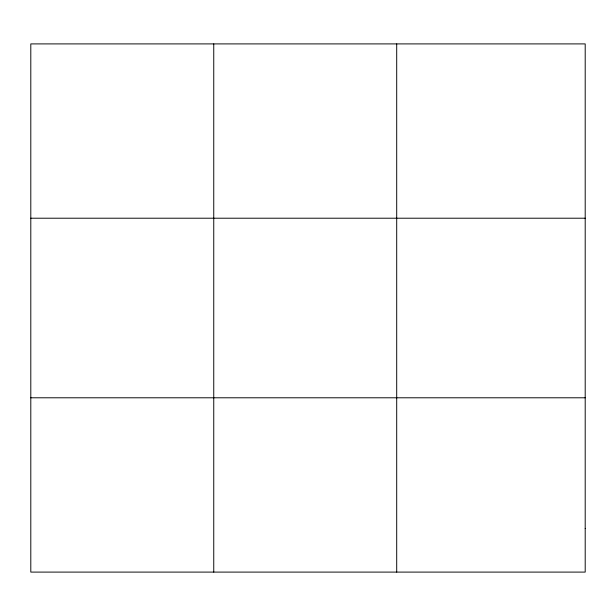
<?xml version="1.0" encoding="UTF-8"?>
<svg xmlns="http://www.w3.org/2000/svg" width="616" height="616" viewBox="0 0 616 616"><rect width="100%" height="100%" fill="white"/><g stroke="black" fill="none" stroke-linecap="round" stroke-linejoin="round"><path stroke-width="0.92" d="M213.752 572.095L213.752 43.905M396.704 572.095L396.704 43.905M30.8 218.21L585.2 218.21M30.8 397.79L585.2 397.79M585.2 528.52L585.2 572.095L30.8 572.095L30.8 43.905L585.2 43.905L585.2 528.52"/></g></svg>
